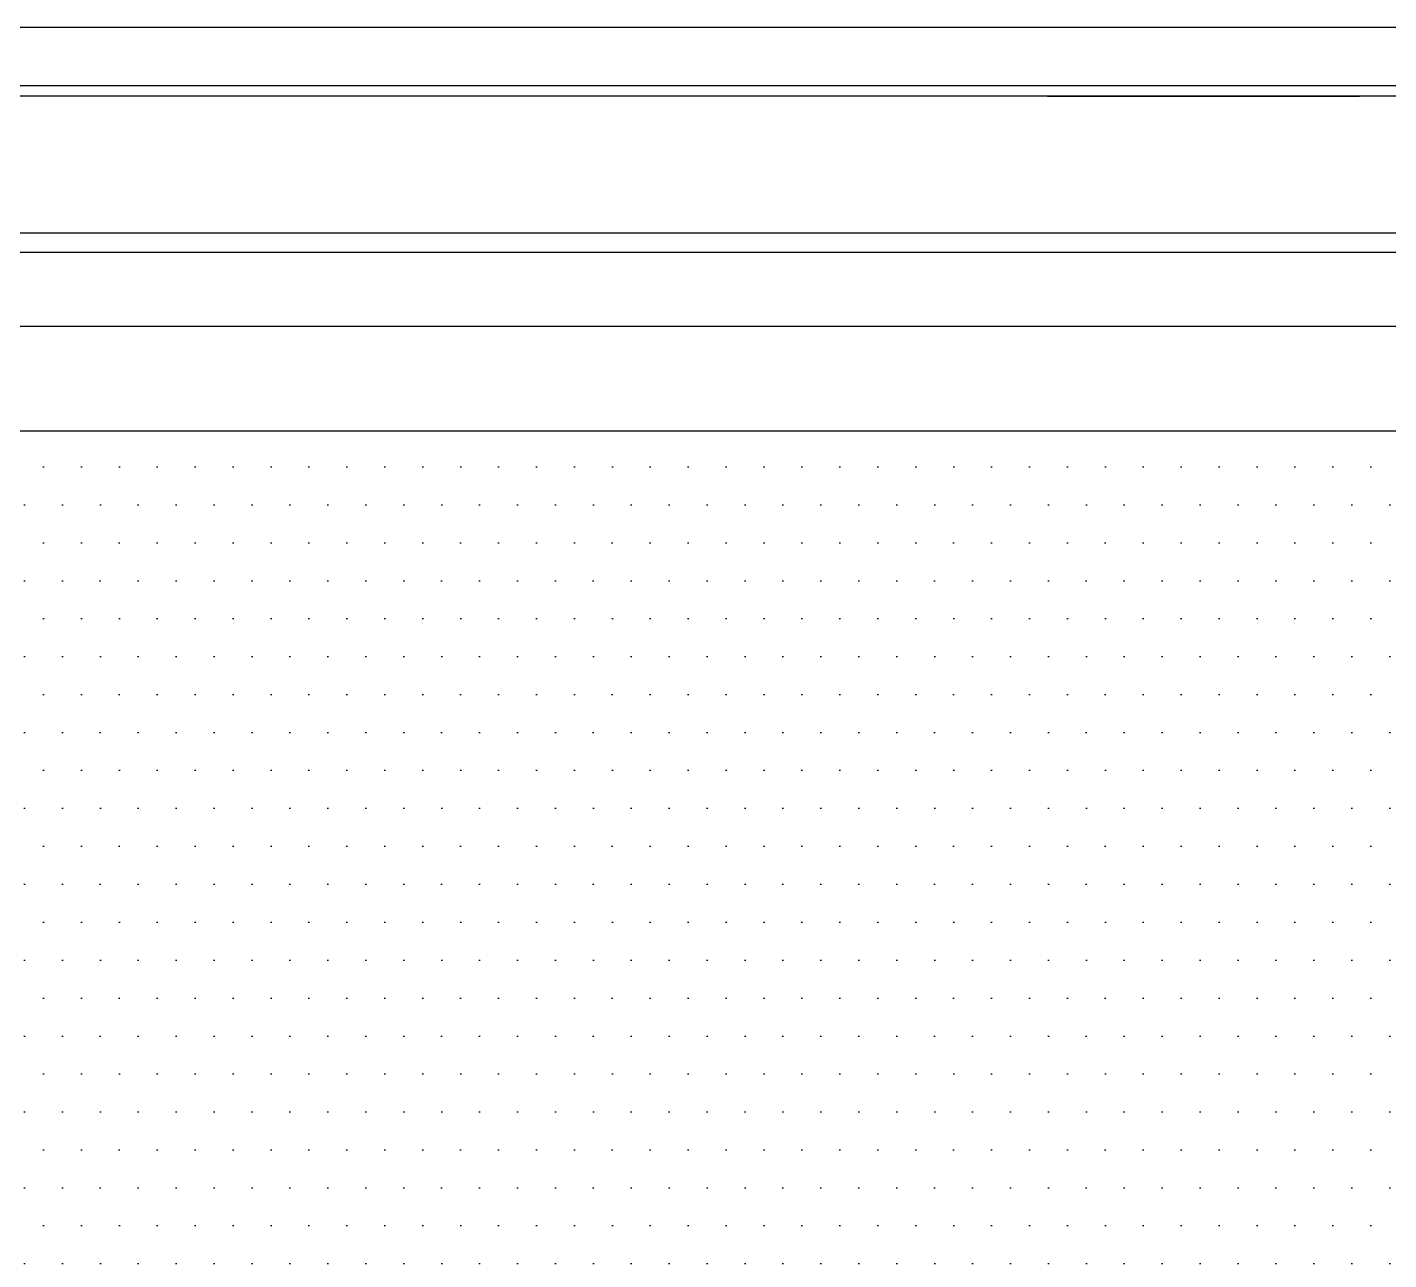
# Model space of a CAD drawing. Header units: millimetres. Extents: x -1239.9 to -1238.1, y 2229.05 to 2230.08.
# Drawn here: x -1239.329 to -1238.759, y 2229.563 to 2230.079 of the extents above; entities that cross this region are included whole.
import ezdxf

# ---------------------------------------------------------------- set-up
doc = ezdxf.new("R2010")
doc.units = ezdxf.units.MM
doc.layers.add('dim1', color=1, linetype='Continuous')
doc.layers.add('jacuzzi', color=1, linetype='Continuous')

msp = doc.modelspace()

# ---------------------------------------------------------------- hatches: boundary and pattern name
at = {"layer": 'dim1'}
h = msp.add_hatch(dxfattribs=at)
h.set_pattern_fill('DOTS', color=256, scale=0.01, style=0)
h.set_pattern_definition([(0, (7.905027, -10.401179), (0.0079375, 0.015875), [0, -0.015875])])
edge = h.paths.add_edge_path()
edge.add_arc((-1238.87742, 2229.42232), 0.02625, 270, 341.8038, ccw=False)
edge.add_line((-1238.87742, 2229.39607), (-1239.63805, 2229.39607))
edge.add_arc((-1239.63805, 2229.42232), 0.02625, 193.3149, 270, ccw=False)
edge.add_arc((-1238.17135, 2229.65569), 1.51132, 171.10303, 189.11494, ccw=False)
edge.add_arc((-1239.63891, 2229.88352), 0.02625, 90, 167.0042, ccw=False)
edge.add_line((-1239.63891, 2229.90977), (-1238.35916, 2229.90977))
edge.add_arc((-1238.35916, 2229.88352), 0.02625, 12.9958, 90, ccw=False)
edge.add_arc((-1239.82672, 2229.65569), 1.51132, -9.11494, 8.89697, ccw=False)
edge.add_arc((-1238.36003, 2229.42232), 0.02625, 270, 346.6851, ccw=False)
edge.add_line((-1238.36003, 2229.39607), (-1238.74442, 2229.39607))
edge.add_arc((-1238.74442, 2229.42232), 0.02625, 198.1962, 270, ccw=False)
edge.add_arc((-1238.81092, 2229.40046), 0.04375, 18.1962, 161.8038)

# ---------------------------------------------------------------- linework, layer by layer
at = {"layer": 'jacuzzi'}
for p, q in [((-1239.18377, 2230.05405), (-1239.66758, 2230.05405)), ((-1238.3305, 2230.05405), (-1239.18377, 2230.05405)), ((-1239.18377, 2230.04976), (-1239.65664, 2230.04976)), ((-1238.34144, 2230.04976), (-1239.18377, 2230.04976)), ((-1238.93054, 2230.04976), (-1239.09401, 2230.04976)), ((-1238.90195, 2230.04976), (-1238.77143, 2230.04976)), ((-1239.65664, 2229.99259), (-1238.34144, 2229.99259)), ((-1239.65664, 2229.98442), (-1239.18377, 2229.98442)), ((-1239.18377, 2229.98442), (-1238.34144, 2229.98442)), ((-1239.65664, 2229.95352), (-1238.34144, 2229.95352))]:
    msp.add_line(p, q, dxfattribs=at)
at = {"layer": 'jacuzzi', "color": 3}
msp.add_lwpolyline([(-1238.09904, 2229.19083, -0.414214), (-1238.11129, 2229.17858), (-1239.88679, 2229.17858, -0.414214), (-1239.89904, 2229.19083), (-1239.89904, 2230.06633, -0.414214), (-1239.88679, 2230.07858), (-1238.11129, 2230.07858, -0.414214), (-1238.09904, 2230.06633)], format="xyb", close=True, dxfattribs=at)
at = {"layer": 'jacuzzi'}
msp.add_lwpolyline([(-1238.85248, 2229.41412, -0.323974), (-1238.87742, 2229.39607), (-1239.63805, 2229.39607, -0.347675), (-1239.66359, 2229.41627, -0.078754), (-1239.66449, 2229.88943, -0.349236), (-1239.63891, 2229.90977), (-1238.35916, 2229.90977, -0.349236), (-1238.33358, 2229.88943, -0.078754), (-1238.33448, 2229.41627, -0.347675), (-1238.36003, 2229.39607), (-1238.74442, 2229.39607, -0.323974), (-1238.76935, 2229.41412, 0.72393)], format="xyb", close=True, dxfattribs=at)

doc.saveas('drawing.dxf')
